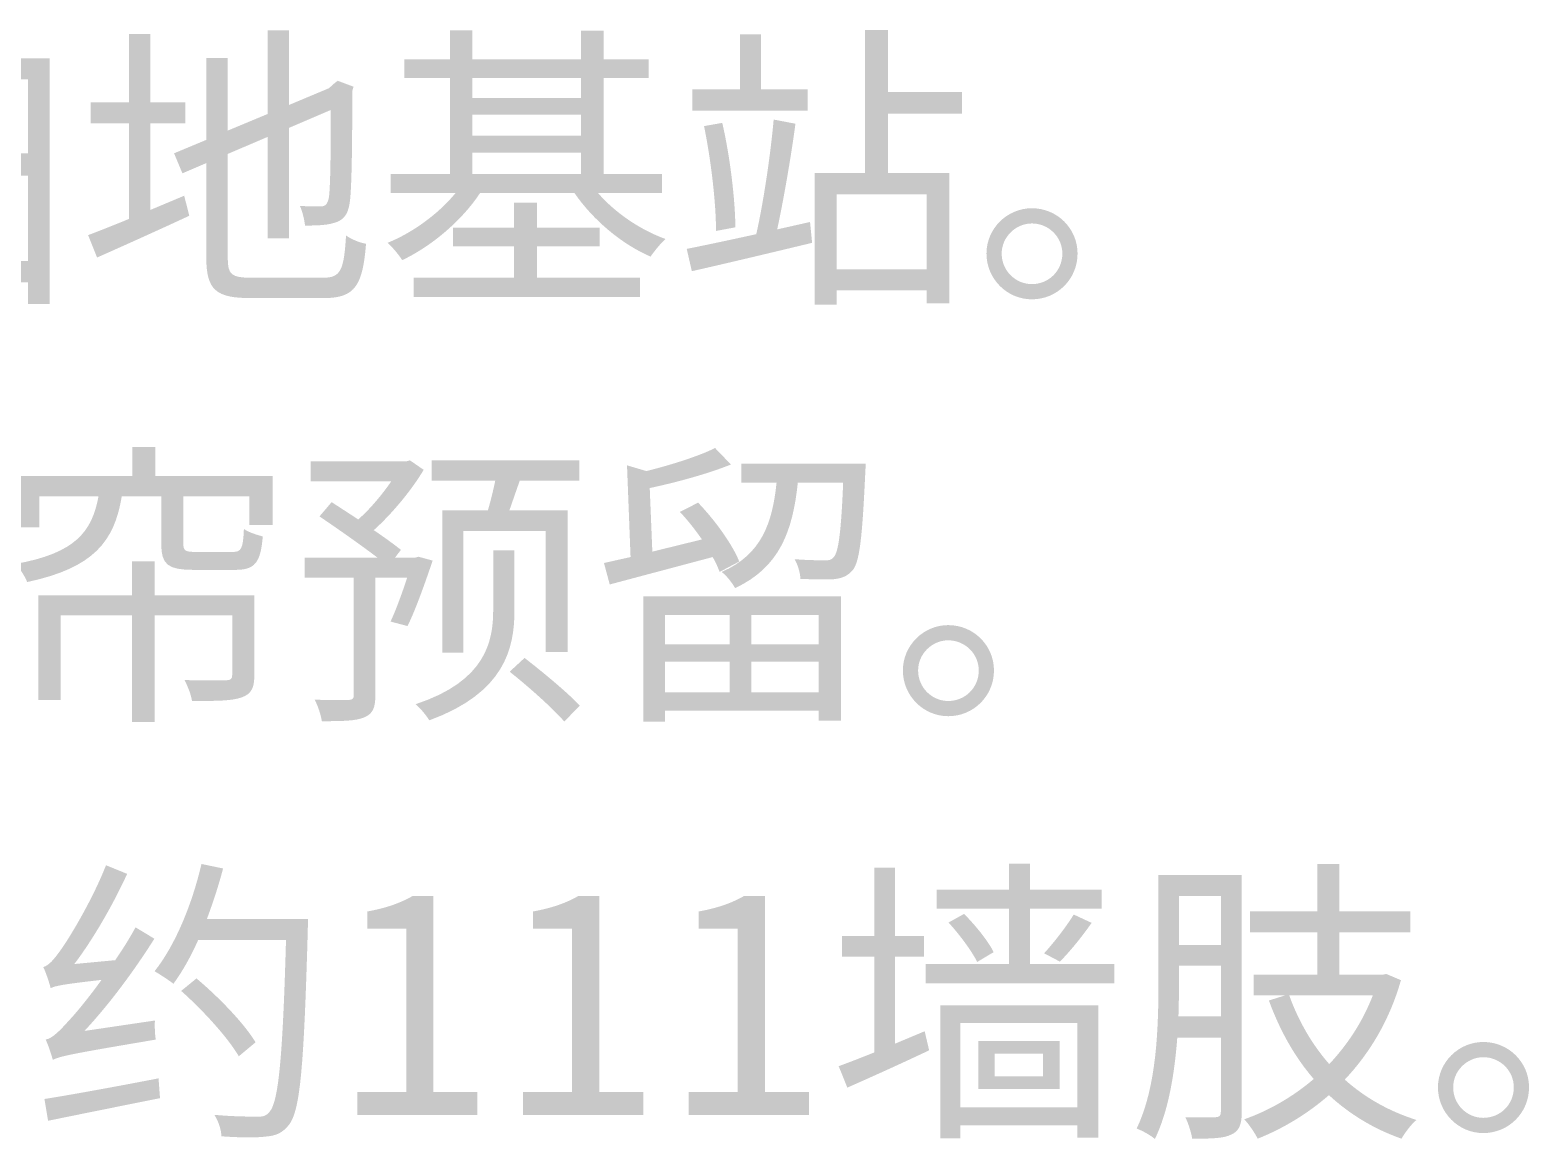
# Model space of a CAD drawing. Header units: millimetres. Extents: x -4600 to 229000, y -4300 to 19460.
# Drawn here: x 101868 to 103306, y 7772 to 8836 of the extents above; entities that cross this region are included whole.
import ezdxf

# ---------------------------------------------------------------- set-up
doc = ezdxf.new("R2010")
doc.units = ezdxf.units.MM
doc.header["$LTSCALE"] = 100
doc.layers.add('A-NOTE', color=7, linetype='Continuous', lineweight=18)

# ---------------------------------------------------------------- blocks, each defined once
blk = doc.blocks.new('A03_SHEET')
at = {"layer": 'A-NOTE'}
h = blk.add_hatch(color=256, dxfattribs=at)
edge = h.paths.add_edge_path()
edge.add_line((21923.6, 8639.1), (21932.2, 8617.6))
edge.add_spline(control_points=[(21932.2, 8617.6), (21957.4, 8628.8), (21990, 8643.4), (22020.7, 8657.7)], knot_values=[0, 0, 0, 0, 1, 1, 1, 1], degree=3, periodic=0)
edge.add_line((22020.7, 8657.7), (22015.8, 8676.9))
edge.add_line((22015.8, 8676.9), (21983.2, 8663.2))
edge.add_line((21983.2, 8663.2), (21983.2, 8746.3))
edge.add_line((21983.2, 8746.3), (22017, 8746.3))
edge.add_line((22017, 8746.3), (22017, 8766.6))
edge.add_line((22017, 8766.6), (21983.2, 8766.6))
edge.add_line((21983.2, 8766.6), (21983.2, 8832.2))
edge.add_line((21983.2, 8832.2), (21962.8, 8832.2))
edge.add_line((21962.8, 8832.2), (21962.8, 8766.6))
edge.add_line((21962.8, 8766.6), (21926.1, 8766.6))
edge.add_line((21926.1, 8766.6), (21926.1, 8746.3))
edge.add_line((21926.1, 8746.3), (21962.8, 8746.3))
edge.add_line((21962.8, 8746.3), (21962.8, 8654.6))
edge.add_spline(control_points=[(21962.8, 8654.6), (21947.9, 8648.6), (21934.4, 8643.1), (21923.6, 8639.1)], knot_values=[0, 0, 0, 0, 1, 1, 1, 1], degree=3, periodic=0)
h = blk.add_hatch(color=256, dxfattribs=at)
edge = h.paths.add_edge_path()
edge.add_line((22037, 8809), (22037, 8730.5))
edge.add_line((22037, 8730.5), (22006.1, 8717.6))
edge.add_line((22006.1, 8717.6), (22014.1, 8698.4))
edge.add_line((22014.1, 8698.4), (22037, 8708.2))
edge.add_line((22037, 8708.2), (22037, 8617.6))
edge.add_spline(control_points=[(22037, 8617.6), (22037, 8586.4), (22046.5, 8578.7), (22079.4, 8578.7), (22086.9, 8578.7), (22142.2, 8578.7), (22150.2, 8578.7), (22180, 8578.7), (22187.1, 8591.3), (22190.3, 8630.8)], knot_values=[0, 0, 0, 0, 1, 1, 1, 2, 2, 2, 3, 3, 3, 3], degree=3, periodic=0)
edge.add_spline(control_points=[(22190.3, 8630.8), (22184.6, 8631.7), (22176, 8635.1), (22171.1, 8638.8)], knot_values=[0, 0, 0, 0, 1, 1, 1, 1], degree=3, periodic=0)
edge.add_spline(control_points=[(22171.1, 8638.8), (22169.1, 8605.9), (22166.2, 8598.2), (22149.3, 8598.2), (22137.9, 8598.2), (22089.7, 8598.2), (22080.3, 8598.2), (22061.1, 8598.2), (22057.6, 8601.3), (22057.6, 8617.1)], knot_values=[0, 0, 0, 0, 1, 1, 1, 2, 2, 2, 3, 3, 3, 3], degree=3, periodic=0)
edge.add_line((22057.6, 8617.1), (22057.6, 8717))
edge.add_line((22057.6, 8717), (22096, 8733.4))
edge.add_line((22096, 8733.4), (22096, 8636))
edge.add_line((22096, 8636), (22116.4, 8636))
edge.add_line((22116.4, 8636), (22116.4, 8742))
edge.add_line((22116.4, 8742), (22156.5, 8759.2))
edge.add_spline(control_points=[(22156.5, 8759.2), (22156.5, 8713), (22155.9, 8681.2), (22154.5, 8674.4), (22153, 8667.8), (22150.5, 8666.6), (22145.9, 8666.6), (22143, 8666.6), (22133.6, 8666.6), (22126.7, 8667.2)], knot_values=[0, 0, 0, 0, 1, 1, 1, 2, 2, 2, 3, 3, 3, 3], degree=3, periodic=0)
edge.add_spline(control_points=[(22126.7, 8667.2), (22129.3, 8662.3), (22131, 8654), (22131.8, 8648.3)], knot_values=[0, 0, 0, 0, 1, 1, 1, 1], degree=3, periodic=0)
edge.add_spline(control_points=[(22131.8, 8648.3), (22139.9, 8648.3), (22151.3, 8648.3), (22158.8, 8650.6)], knot_values=[0, 0, 0, 0, 1, 1, 1, 1], degree=3, periodic=0)
edge.add_spline(control_points=[(22158.8, 8650.6), (22167.4, 8652.6), (22172.8, 8657.7), (22174.5, 8669.5)], knot_values=[0, 0, 0, 0, 1, 1, 1, 1], degree=3, periodic=0)
edge.add_spline(control_points=[(22174.5, 8669.5), (22176.5, 8680.7), (22177.1, 8723.6), (22177.1, 8777.5)], knot_values=[0, 0, 0, 0, 1, 1, 1, 1], degree=3, periodic=0)
edge.add_line((22177.1, 8777.5), (22178.3, 8781.5))
edge.add_line((22178.3, 8781.5), (22163.1, 8787.2))
edge.add_line((22163.1, 8787.2), (22159.1, 8784.1))
edge.add_line((22159.1, 8784.1), (22154.8, 8780.1))
edge.add_line((22154.8, 8780.1), (22116.4, 8764))
edge.add_line((22116.4, 8764), (22116.4, 8835.7))
edge.add_line((22116.4, 8835.7), (22096, 8835.7))
edge.add_line((22096, 8835.7), (22096, 8755.4))
edge.add_line((22096, 8755.4), (22057.6, 8739.4))
edge.add_line((22057.6, 8739.4), (22057.6, 8809))
edge.add_line((22057.6, 8809), (22037, 8809))
h = blk.add_hatch(color=256, dxfattribs=at)
edge = h.paths.add_edge_path()
edge.add_line((22396.6, 8835.4), (22396.6, 8807.9))
edge.add_line((22396.6, 8807.9), (22292.3, 8807.9))
edge.add_line((22292.3, 8807.9), (22292.3, 8835.7))
edge.add_line((22292.3, 8835.7), (22270.8, 8835.7))
edge.add_line((22270.8, 8835.7), (22270.8, 8807.9))
edge.add_line((22270.8, 8807.9), (22227, 8807.9))
edge.add_line((22227, 8807.9), (22227, 8789.8))
edge.add_line((22227, 8789.8), (22270.8, 8789.8))
edge.add_line((22270.8, 8789.8), (22270.8, 8697.9))
edge.add_line((22270.8, 8697.9), (22213.8, 8697.9))
edge.add_line((22213.8, 8697.9), (22213.8, 8679.5))
edge.add_line((22213.8, 8679.5), (22276.2, 8679.5))
edge.add_spline(control_points=[(22276.2, 8679.5), (22259.6, 8659.2), (22234.4, 8641.1), (22210.9, 8631.7)], knot_values=[0, 0, 0, 0, 1, 1, 1, 1], degree=3, periodic=0)
edge.add_spline(control_points=[(22210.9, 8631.7), (22215.5, 8627.7), (22221.8, 8620.2), (22225, 8615.1)], knot_values=[0, 0, 0, 0, 1, 1, 1, 1], degree=3, periodic=0)
edge.add_spline(control_points=[(22225, 8615.1), (22252.7, 8628.2), (22282, 8652.6), (22299.7, 8679.5)], knot_values=[0, 0, 0, 0, 1, 1, 1, 1], degree=3, periodic=0)
edge.add_line((22299.7, 8679.5), (22390.3, 8679.5))
edge.add_spline(control_points=[(22390.3, 8679.5), (22407.7, 8654), (22435.8, 8630.2), (22463.3, 8618.5)], knot_values=[0, 0, 0, 0, 1, 1, 1, 1], degree=3, periodic=0)
edge.add_spline(control_points=[(22463.3, 8618.5), (22466.8, 8623.6), (22473.1, 8631.4), (22477.6, 8635.4)], knot_values=[0, 0, 0, 0, 1, 1, 1, 1], degree=3, periodic=0)
edge.add_spline(control_points=[(22477.6, 8635.4), (22453.6, 8644), (22429.2, 8660.6), (22412.9, 8679.5)], knot_values=[0, 0, 0, 0, 1, 1, 1, 1], degree=3, periodic=0)
edge.add_line((22412.9, 8679.5), (22474.2, 8679.5))
edge.add_line((22474.2, 8679.5), (22474.2, 8697.9))
edge.add_line((22474.2, 8697.9), (22418.3, 8697.9))
edge.add_line((22418.3, 8697.9), (22418.3, 8789.8))
edge.add_line((22418.3, 8789.8), (22461.6, 8789.8))
edge.add_line((22461.6, 8789.8), (22461.6, 8807.9))
edge.add_line((22461.6, 8807.9), (22418.3, 8807.9))
edge.add_line((22418.3, 8807.9), (22418.3, 8835.4))
edge.add_line((22418.3, 8835.4), (22396.6, 8835.4))
h.paths.add_polyline_path([(22332.4, 8670.3), (22332.4, 8646.3), (22273.7, 8646.3), (22273.7, 8628.5), (22332.4, 8628.5), (22332.4, 8598.2), (22236.1, 8598.2), (22236.1, 8579.8), (22453.3, 8579.8), (22453.3, 8598.2), (22354.2, 8598.2), (22354.2, 8628.5), (22414.3, 8628.5), (22414.3, 8646.3), (22354.2, 8646.3), (22354.2, 8670.3), (22332.4, 8670.3)], flags=0)
h.paths.add_polyline_path([(22292.3, 8718.2), (22396.6, 8718.2), (22396.6, 8697.9), (22292.3, 8697.9), (22292.3, 8718.2)], flags=0)
h.paths.add_polyline_path([(22292.3, 8754.6), (22396.6, 8754.6), (22396.6, 8734.5), (22292.3, 8734.5), (22292.3, 8754.6)], flags=0)
h.paths.add_polyline_path([(22292.3, 8789.8), (22396.6, 8789.8), (22396.6, 8770.6), (22292.3, 8770.6), (22292.3, 8789.8)], flags=0)
for points in [[(22549, 8831.9), (22549, 8778.9), (22503.4, 8778.9), (22503.4, 8758.6), (22614, 8758.6), (22614, 8778.9), (22569.3, 8778.9), (22569.3, 8831.9), (22549, 8831.9)], [(21747.9, 8808.7), (21747.9, 8788.7), (21866, 8788.7), (21866, 8717.6), (21754.8, 8717.6), (21754.8, 8696.1), (21866, 8696.1), (21866, 8614.2), (21745.9, 8614.2), (21745.9, 8593.9), (21866, 8593.9), (21866, 8572.9), (21886.6, 8572.9), (21886.6, 8808.7), (21747.9, 8808.7)]]:
    blk.add_hatch(color=256, dxfattribs=at).paths.add_polyline_path(points)
h = blk.add_hatch(color=256, dxfattribs=at)
h.paths.add_polyline_path([(22620.9, 8698.7), (22620.9, 8572.4), (22641.8, 8572.4), (22641.8, 8586.1), (22728.3, 8586.1), (22728.3, 8573.5), (22750.1, 8573.5), (22750.1, 8698.7), (22691.1, 8698.7), (22691.1, 8755.7), (22762.1, 8755.7), (22762.1, 8776.4), (22691.1, 8776.4), (22691.1, 8835.9), (22669, 8835.9), (22669, 8698.7), (22620.9, 8698.7)])
h.paths.add_polyline_path([(22641.8, 8606.2), (22641.8, 8678.4), (22728.3, 8678.4), (22728.3, 8606.2), (22641.8, 8606.2)], flags=0)
h = blk.add_hatch(color=256, dxfattribs=at)
edge = h.paths.add_edge_path()
edge.add_spline(control_points=[(22581.4, 8750), (22578.5, 8716.5), (22571.3, 8668.6), (22564.7, 8640)], knot_values=[0, 0, 0, 0, 1, 1, 1, 1], degree=3, periodic=0)
edge.add_spline(control_points=[(22564.7, 8640), (22539.5, 8634.5), (22515.7, 8629.4), (22498, 8625.9)], knot_values=[0, 0, 0, 0, 1, 1, 1, 1], degree=3, periodic=0)
edge.add_line((22498, 8625.9), (22502.9, 8604.5))
edge.add_spline(control_points=[(22502.9, 8604.5), (22534.4, 8611.6), (22577.6, 8621.9), (22618.3, 8631.7)], knot_values=[0, 0, 0, 0, 1, 1, 1, 1], degree=3, periodic=0)
edge.add_line((22618.3, 8631.7), (22616.3, 8651.7))
edge.add_line((22616.3, 8651.7), (22584.8, 8644.6))
edge.add_spline(control_points=[(22584.8, 8644.6), (22590.8, 8672.6), (22598, 8713.3), (22602.3, 8746)], knot_values=[0, 0, 0, 0, 1, 1, 1, 1], degree=3, periodic=0)
edge.add_line((22602.3, 8746), (22581.4, 8750))
edge = h.paths.add_edge_path(flags=0)
edge.add_spline(control_points=[(22514.6, 8743.7), (22521.2, 8711.6), (22526.1, 8670.3), (22526.1, 8643.1)], knot_values=[0, 0, 0, 0, 1, 1, 1, 1], degree=3, periodic=0)
edge.add_line((22526.1, 8643.1), (22544.7, 8646.6))
edge.add_spline(control_points=[(22544.7, 8646.6), (22544.4, 8674.1), (22539.5, 8714.8), (22532.1, 8746.8)], knot_values=[0, 0, 0, 0, 1, 1, 1, 1], degree=3, periodic=0)
edge.add_line((22532.1, 8746.8), (22514.6, 8743.7))
h = blk.add_hatch(color=256, dxfattribs=at)
edge = h.paths.add_edge_path()
edge.add_spline(control_points=[(22829.2, 8664.9), (22805.4, 8664.9), (22785.6, 8645.4), (22785.6, 8621.4), (22785.6, 8597), (22805.4, 8577.5), (22829.2, 8577.5), (22853.5, 8577.5), (22873, 8597), (22873, 8621.4), (22873, 8645.4), (22853.5, 8664.9), (22829.2, 8664.9)], knot_values=[0, 0, 0, 0, 1, 1, 1, 2, 2, 2, 3, 3, 3, 4, 4, 4, 4], degree=3, periodic=0)
edge = h.paths.add_edge_path(flags=0)
edge.add_spline(control_points=[(22829.2, 8592.1), (22813.4, 8592.1), (22800.2, 8605), (22800.2, 8621.4), (22800.2, 8637.1), (22813.4, 8650.3), (22829.2, 8650.3), (22845.5, 8650.3), (22858.4, 8637.1), (22858.4, 8621.4), (22858.4, 8605), (22845.5, 8592.1), (22829.2, 8592.1)], knot_values=[0, 0, 0, 0, 1, 1, 1, 2, 2, 2, 3, 3, 3, 4, 4, 4, 4], degree=3, periodic=0)
h = blk.add_hatch(color=256, dxfattribs=at)
edge = h.paths.add_edge_path()
edge.add_line((21855.4, 8407.9), (21855.4, 8358.6))
edge.add_line((21855.4, 8358.6), (21876.9, 8358.6))
edge.add_line((21876.9, 8358.6), (21876.9, 8388.4))
edge.add_line((21876.9, 8388.4), (21933.6, 8388.4))
edge.add_spline(control_points=[(21933.6, 8388.4), (21927.3, 8354.6), (21911.5, 8333.9), (21853.9, 8323.6)], knot_values=[0, 0, 0, 0, 1, 1, 1, 1], degree=3, periodic=0)
edge.add_spline(control_points=[(21853.9, 8323.6), (21858, 8319.3), (21863.4, 8311.3), (21865.1, 8306.2)], knot_values=[0, 0, 0, 0, 1, 1, 1, 1], degree=3, periodic=0)
edge.add_spline(control_points=[(21865.1, 8306.2), (21929.3, 8319.9), (21948.8, 8345.4), (21955.9, 8388.4)], knot_values=[0, 0, 0, 0, 1, 1, 1, 1], degree=3, periodic=0)
edge.add_line((21955.9, 8388.4), (21993.8, 8388.4))
edge.add_line((21993.8, 8388.4), (21993.8, 8342.8))
edge.add_spline(control_points=[(21993.8, 8342.8), (21993.8, 8323.1), (22000.1, 8317.9), (22024.7, 8317.9), (22029.6, 8317.9), (22059.9, 8317.9), (22064.8, 8317.9), (22083.4, 8317.9), (22089.2, 8324.5), (22091.2, 8350)], knot_values=[0, 0, 0, 0, 1, 1, 1, 2, 2, 2, 3, 3, 3, 3], degree=3, periodic=0)
edge.add_spline(control_points=[(22091.2, 8350), (22085.7, 8351.4), (22077.4, 8354), (22073.1, 8357.2)], knot_values=[0, 0, 0, 0, 1, 1, 1, 1], degree=3, periodic=0)
edge.add_spline(control_points=[(22073.1, 8357.2), (22072.3, 8338), (22070.5, 8335.1), (22062.5, 8335.1), (22056.2, 8335.1), (22031.9, 8335.1), (22027.3, 8335.1), (22017, 8335.1), (22015, 8336.2), (22015, 8342.8)], knot_values=[0, 0, 0, 0, 1, 1, 1, 2, 2, 2, 3, 3, 3, 3], degree=3, periodic=0)
edge.add_line((22015, 8342.8), (22015, 8388.4))
edge.add_line((22015, 8388.4), (22078.3, 8388.4))
edge.add_line((22078.3, 8388.4), (22078.3, 8360.9))
edge.add_line((22078.3, 8360.9), (22100.6, 8360.9))
edge.add_line((22100.6, 8360.9), (22100.6, 8407.9))
edge.add_line((22100.6, 8407.9), (21988, 8407.9))
edge.add_line((21988, 8407.9), (21988, 8435.7))
edge.add_line((21988, 8435.7), (21966, 8435.7))
edge.add_line((21966, 8435.7), (21966, 8407.9))
edge.add_line((21966, 8407.9), (21855.4, 8407.9))
h = blk.add_hatch(color=256, dxfattribs=at)
edge = h.paths.add_edge_path()
edge.add_spline(control_points=[(22491.4, 8373.5), (22498.8, 8365.8), (22506, 8356.6), (22512.6, 8347.1)], knot_values=[0, 0, 0, 0, 1, 1, 1, 1], degree=3, periodic=0)
edge.add_line((22512.6, 8347.1), (22465, 8335.4))
edge.add_line((22465, 8335.4), (22462.5, 8396.4))
edge.add_spline(control_points=[(22462.5, 8396.4), (22489.1, 8402.1), (22518.6, 8410.2), (22540.4, 8419)], knot_values=[0, 0, 0, 0, 1, 1, 1, 1], degree=3, periodic=0)
edge.add_line((22540.4, 8419), (22525.2, 8434.8))
edge.add_spline(control_points=[(22525.2, 8434.8), (22509.7, 8427.1), (22483.7, 8418.8), (22459.3, 8412.7)], knot_values=[0, 0, 0, 0, 1, 1, 1, 1], degree=3, periodic=0)
edge.add_line((22459.3, 8412.7), (22440.7, 8418.2))
edge.add_line((22440.7, 8418.2), (22444.1, 8330.2))
edge.add_line((22444.1, 8330.2), (22418.6, 8324.5))
edge.add_line((22418.6, 8324.5), (22424.1, 8303.9))
edge.add_line((22424.1, 8303.9), (22522.9, 8330.2))
edge.add_spline(control_points=[(22522.9, 8330.2), (22525.8, 8325.1), (22528.1, 8320.2), (22529.5, 8315.9)], knot_values=[0, 0, 0, 0, 1, 1, 1, 1], degree=3, periodic=0)
edge.add_line((22529.5, 8315.9), (22548.4, 8325.9))
edge.add_spline(control_points=[(22548.4, 8325.9), (22541.8, 8342.5), (22524.9, 8365.8), (22508.9, 8382.4)], knot_values=[0, 0, 0, 0, 1, 1, 1, 1], degree=3, periodic=0)
edge.add_line((22508.9, 8382.4), (22491.4, 8373.5))
h = blk.add_hatch(color=256, dxfattribs=at)
edge = h.paths.add_edge_path()
edge.add_spline(control_points=[(22145.6, 8369.2), (22163.1, 8357.4), (22185.4, 8341.7), (22201.2, 8329.7)], knot_values=[0, 0, 0, 0, 1, 1, 1, 1], degree=3, periodic=0)
edge.add_line((22201.2, 8329.7), (22131.3, 8329.7))
edge.add_line((22131.3, 8329.7), (22131.3, 8310.5))
edge.add_line((22131.3, 8310.5), (22178.5, 8310.5))
edge.add_line((22178.5, 8310.5), (22178.5, 8197.9))
edge.add_spline(control_points=[(22178.5, 8197.9), (22178.5, 8194.1), (22177.4, 8193.3), (22173.1, 8193)], knot_values=[0, 0, 0, 0, 1, 1, 1, 1], degree=3, periodic=0)
edge.add_spline(control_points=[(22173.1, 8193), (22169.1, 8193), (22155.9, 8193), (22141, 8193.3)], knot_values=[0, 0, 0, 0, 1, 1, 1, 1], degree=3, periodic=0)
edge.add_spline(control_points=[(22141, 8193.3), (22144.2, 8187.3), (22147, 8178.7), (22147.9, 8172.7)], knot_values=[0, 0, 0, 0, 1, 1, 1, 1], degree=3, periodic=0)
edge.add_spline(control_points=[(22147.9, 8172.7), (22167.7, 8172.7), (22180.5, 8172.9), (22188.6, 8176.4), (22196.9, 8179.8), (22199.2, 8185.8), (22199.2, 8197.3)], knot_values=[0, 0, 0, 0, 1, 1, 1, 2, 2, 2, 2], degree=3, periodic=0)
edge.add_line((22199.2, 8197.3), (22199.2, 8310.5))
edge.add_line((22199.2, 8310.5), (22229.8, 8310.5))
edge.add_spline(control_points=[(22229.8, 8310.5), (22224.7, 8295), (22218.9, 8279.2), (22213.8, 8268.3)], knot_values=[0, 0, 0, 0, 1, 1, 1, 1], degree=3, periodic=0)
edge.add_line((22213.8, 8268.3), (22230.1, 8264))
edge.add_spline(control_points=[(22230.1, 8264), (22237.8, 8279.5), (22246.7, 8304.7), (22254.2, 8326.8)], knot_values=[0, 0, 0, 0, 1, 1, 1, 1], degree=3, periodic=0)
edge.add_line((22254.2, 8326.8), (22240.7, 8330.5))
edge.add_line((22240.7, 8330.5), (22237.6, 8329.7))
edge.add_line((22237.6, 8329.7), (22218.1, 8329.7))
edge.add_line((22218.1, 8329.7), (22223.8, 8337.1))
edge.add_spline(control_points=[(22223.8, 8337.1), (22217.2, 8342.3), (22208, 8349.1), (22197.7, 8356)], knot_values=[0, 0, 0, 0, 1, 1, 1, 1], degree=3, periodic=0)
edge.add_spline(control_points=[(22197.7, 8356), (22214.6, 8371.2), (22233.3, 8393.3), (22245.6, 8413.9)], knot_values=[0, 0, 0, 0, 1, 1, 1, 1], degree=3, periodic=0)
edge.add_line((22245.6, 8413.9), (22232.4, 8423))
edge.add_line((22232.4, 8423), (22228.7, 8421.9))
edge.add_line((22228.7, 8421.9), (22137.3, 8421.9))
edge.add_line((22137.3, 8421.9), (22137.3, 8402.7))
edge.add_line((22137.3, 8402.7), (22214.4, 8402.7))
edge.add_spline(control_points=[(22214.4, 8402.7), (22205.5, 8389.8), (22193.7, 8375.8), (22182.8, 8366.3)], knot_values=[0, 0, 0, 0, 1, 1, 1, 1], degree=3, periodic=0)
edge.add_line((22182.8, 8366.3), (22157.3, 8382.9))
edge.add_line((22157.3, 8382.9), (22145.6, 8369.2))
h = blk.add_hatch(color=256, dxfattribs=at)
edge = h.paths.add_edge_path()
edge.add_line((22263.6, 8374.9), (22263.6, 8238.5))
edge.add_line((22263.6, 8238.5), (22283.7, 8238.5))
edge.add_line((22283.7, 8238.5), (22283.7, 8355.2))
edge.add_line((22283.7, 8355.2), (22362.8, 8355.2))
edge.add_line((22362.8, 8355.2), (22362.8, 8239.1))
edge.add_line((22362.8, 8239.1), (22383.7, 8239.1))
edge.add_line((22383.7, 8239.1), (22383.7, 8374.9))
edge.add_line((22383.7, 8374.9), (22327.8, 8374.9))
edge.add_line((22327.8, 8374.9), (22337.8, 8403.6))
edge.add_line((22337.8, 8403.6), (22395.1, 8403.6))
edge.add_line((22395.1, 8403.6), (22395.1, 8423))
edge.add_line((22395.1, 8423), (22253.3, 8423))
edge.add_line((22253.3, 8423), (22253.3, 8403.6))
edge.add_line((22253.3, 8403.6), (22314.3, 8403.6))
edge.add_spline(control_points=[(22314.3, 8403.6), (22312.3, 8394.1), (22309.8, 8383.8), (22307.2, 8374.9)], knot_values=[0, 0, 0, 0, 1, 1, 1, 1], degree=3, periodic=0)
edge.add_line((22307.2, 8374.9), (22263.6, 8374.9))
edge = h.paths.add_edge_path(flags=0)
edge.add_line((22312.3, 8336.8), (22312.3, 8279.5))
edge.add_spline(control_points=[(22312.3, 8279.5), (22312.3, 8250), (22305.7, 8211.3), (22237.8, 8189)], knot_values=[0, 0, 0, 0, 1, 1, 1, 1], degree=3, periodic=0)
edge.add_spline(control_points=[(22237.8, 8189), (22242.7, 8185), (22248.4, 8177.8), (22251, 8173.5)], knot_values=[0, 0, 0, 0, 1, 1, 1, 1], degree=3, periodic=0)
edge.add_spline(control_points=[(22251, 8173.5), (22323.8, 8200.2), (22332.7, 8243.1), (22332.7, 8279.2)], knot_values=[0, 0, 0, 0, 1, 1, 1, 1], degree=3, periodic=0)
edge.add_line((22332.7, 8279.2), (22332.7, 8336.8))
edge.add_line((22332.7, 8336.8), (22312.3, 8336.8))
h = blk.add_hatch(color=256, dxfattribs=at)
edge = h.paths.add_edge_path()
edge.add_line((22550.4, 8419.9), (22550.4, 8401.6))
edge.add_line((22550.4, 8401.6), (22584.2, 8401.6))
edge.add_spline(control_points=[(22584.2, 8401.6), (22580.2, 8362.6), (22569.6, 8332.5), (22531.5, 8315.9)], knot_values=[0, 0, 0, 0, 1, 1, 1, 1], degree=3, periodic=0)
edge.add_spline(control_points=[(22531.5, 8315.9), (22536.1, 8312.5), (22541.8, 8305.3), (22544.4, 8300.4)], knot_values=[0, 0, 0, 0, 1, 1, 1, 1], degree=3, periodic=0)
edge.add_spline(control_points=[(22544.4, 8300.4), (22587.4, 8320.5), (22599.7, 8355.4), (22604.6, 8401.6)], knot_values=[0, 0, 0, 0, 1, 1, 1, 1], degree=3, periodic=0)
edge.add_line((22604.6, 8401.6), (22648.1, 8401.6))
edge.add_spline(control_points=[(22648.1, 8401.6), (22646.1, 8353.1), (22643.5, 8334.8), (22638.9, 8329.9)], knot_values=[0, 0, 0, 0, 1, 1, 1, 1], degree=3, periodic=0)
edge.add_spline(control_points=[(22638.9, 8329.9), (22636.9, 8327.4), (22634.4, 8326.8), (22630.1, 8327.1)], knot_values=[0, 0, 0, 0, 1, 1, 1, 1], degree=3, periodic=0)
edge.add_spline(control_points=[(22630.1, 8327.1), (22625.5, 8327.1), (22614, 8327.1), (22601.4, 8328.2)], knot_values=[0, 0, 0, 0, 1, 1, 1, 1], degree=3, periodic=0)
edge.add_spline(control_points=[(22601.4, 8328.2), (22604.6, 8323.1), (22606.8, 8315.3), (22607.1, 8309.3)], knot_values=[0, 0, 0, 0, 1, 1, 1, 1], degree=3, periodic=0)
edge.add_spline(control_points=[(22607.1, 8309.3), (22620, 8308.7), (22632.6, 8308.5), (22639.5, 8309)], knot_values=[0, 0, 0, 0, 1, 1, 1, 1], degree=3, periodic=0)
edge.add_spline(control_points=[(22639.5, 8309), (22647.2, 8309.9), (22652.1, 8311.9), (22657, 8317.3)], knot_values=[0, 0, 0, 0, 1, 1, 1, 1], degree=3, periodic=0)
edge.add_spline(control_points=[(22657, 8317.3), (22663.9, 8325.4), (22666.4, 8348.3), (22669.3, 8410.7)], knot_values=[0, 0, 0, 0, 1, 1, 1, 1], degree=3, periodic=0)
edge.add_spline(control_points=[(22669.3, 8410.7), (22669.6, 8413.6), (22669.6, 8419.9), (22669.6, 8419.9)], knot_values=[0, 0, 0, 0, 1, 1, 1, 1], degree=3, periodic=0)
edge.add_line((22669.6, 8419.9), (22550.4, 8419.9))
h = blk.add_hatch(color=256, dxfattribs=at)
edge = h.paths.add_edge_path()
edge.add_line((21876, 8293.6), (21876, 8193))
edge.add_line((21876, 8193), (21897.2, 8193))
edge.add_line((21897.2, 8193), (21897.2, 8274.4))
edge.add_line((21897.2, 8274.4), (21965.7, 8274.4))
edge.add_line((21965.7, 8274.4), (21965.7, 8171.8))
edge.add_line((21965.7, 8171.8), (21987.4, 8171.8))
edge.add_line((21987.4, 8171.8), (21987.4, 8274.4))
edge.add_line((21987.4, 8274.4), (22061.9, 8274.4))
edge.add_line((22061.9, 8274.4), (22061.9, 8217.1))
edge.add_spline(control_points=[(22061.9, 8217.1), (22061.9, 8213.3), (22060.5, 8212.2), (22055.9, 8211.9)], knot_values=[0, 0, 0, 0, 1, 1, 1, 1], degree=3, periodic=0)
edge.add_spline(control_points=[(22055.9, 8211.9), (22050.8, 8211.9), (22034.7, 8211.6), (22016.1, 8212.2)], knot_values=[0, 0, 0, 0, 1, 1, 1, 1], degree=3, periodic=0)
edge.add_spline(control_points=[(22016.1, 8212.2), (22019.2, 8206.2), (22022.4, 8198.4), (22023.3, 8192.1)], knot_values=[0, 0, 0, 0, 1, 1, 1, 1], degree=3, periodic=0)
edge.add_spline(control_points=[(22023.3, 8192.1), (22046.5, 8192.1), (22061.7, 8192.1), (22071.1, 8195.6), (22080.6, 8199), (22083.1, 8205), (22083.1, 8216.8)], knot_values=[0, 0, 0, 0, 1, 1, 1, 2, 2, 2, 2], degree=3, periodic=0)
edge.add_line((22083.1, 8216.8), (22083.1, 8293.6))
edge.add_line((22083.1, 8293.6), (21987.4, 8293.6))
edge.add_line((21987.4, 8293.6), (21987.4, 8326.2))
edge.add_line((21987.4, 8326.2), (21965.7, 8326.2))
edge.add_line((21965.7, 8326.2), (21965.7, 8293.6))
edge.add_line((21965.7, 8293.6), (21876, 8293.6))
h = blk.add_hatch(color=256, dxfattribs=at)
h.paths.add_polyline_path([(22456.4, 8292.4), (22456.4, 8172.1), (22477.1, 8172.1), (22477.1, 8182.7), (22624.6, 8182.7), (22624.6, 8173.2), (22646.1, 8173.2), (22646.1, 8292.4), (22456.4, 8292.4)])
h.paths.add_polyline_path([(22624.6, 8229.7), (22624.6, 8200.4), (22559.9, 8200.4), (22559.9, 8229.7), (22624.6, 8229.7)], flags=0)
h.paths.add_polyline_path([(22624.6, 8246.6), (22559.9, 8246.6), (22559.9, 8274.6), (22624.6, 8274.6), (22624.6, 8246.6)], flags=0)
h.paths.add_polyline_path([(22477.1, 8229.7), (22539.2, 8229.7), (22539.2, 8200.4), (22477.1, 8200.4), (22477.1, 8229.7)], flags=0)
h.paths.add_polyline_path([(22477.1, 8246.6), (22477.1, 8274.6), (22539.2, 8274.6), (22539.2, 8246.6), (22477.1, 8246.6)], flags=0)
h = blk.add_hatch(color=256, dxfattribs=at)
edge = h.paths.add_edge_path()
edge.add_spline(control_points=[(22748.9, 8264.9), (22725.2, 8264.9), (22705.4, 8245.4), (22705.4, 8221.4), (22705.4, 8197), (22725.2, 8177.5), (22748.9, 8177.5), (22773.3, 8177.5), (22792.8, 8197), (22792.8, 8221.4), (22792.8, 8245.4), (22773.3, 8264.9), (22748.9, 8264.9)], knot_values=[0, 0, 0, 0, 1, 1, 1, 2, 2, 2, 3, 3, 3, 4, 4, 4, 4], degree=3, periodic=0)
edge = h.paths.add_edge_path(flags=0)
edge.add_spline(control_points=[(22748.9, 8192.1), (22733.2, 8192.1), (22720, 8205), (22720, 8221.4), (22720, 8237.1), (22733.2, 8250.3), (22748.9, 8250.3), (22765.3, 8250.3), (22778.2, 8237.1), (22778.2, 8221.4), (22778.2, 8205), (22765.3, 8192.1), (22748.9, 8192.1)], knot_values=[0, 0, 0, 0, 1, 1, 1, 2, 2, 2, 3, 3, 3, 4, 4, 4, 4], degree=3, periodic=0)
h = blk.add_hatch(color=256, dxfattribs=at)
edge = h.paths.add_edge_path()
edge.add_spline(control_points=[(22328.1, 8220.2), (22346.1, 8205.9), (22369.3, 8185.3), (22380.5, 8172.4)], knot_values=[0, 0, 0, 0, 1, 1, 1, 1], degree=3, periodic=0)
edge.add_line((22380.5, 8172.4), (22395.4, 8187.6))
edge.add_spline(control_points=[(22395.4, 8187.6), (22384, 8199.9), (22360.2, 8219.6), (22342.4, 8233.4)], knot_values=[0, 0, 0, 0, 1, 1, 1, 1], degree=3, periodic=0)
edge.add_line((22342.4, 8233.4), (22328.1, 8220.2))
h = blk.add_hatch(color=256, dxfattribs=at)
edge = h.paths.add_edge_path()
edge.add_spline(control_points=[(21887.7, 7916.5), (21892, 7918.8), (21899.2, 7920.2), (21936.5, 7924.5)], knot_values=[0, 0, 0, 0, 1, 1, 1, 1], degree=3, periodic=0)
edge.add_spline(control_points=[(21936.5, 7924.5), (21923.3, 7906.2), (21911, 7891.5), (21905.5, 7885.8)], knot_values=[0, 0, 0, 0, 1, 1, 1, 1], degree=3, periodic=0)
edge.add_spline(control_points=[(21905.5, 7885.8), (21896.3, 7875.5), (21889.2, 7868.3), (21882.9, 7867.2)], knot_values=[0, 0, 0, 0, 1, 1, 1, 1], degree=3, periodic=0)
edge.add_spline(control_points=[(21882.9, 7867.2), (21885.5, 7861.8), (21888.6, 7852), (21889.8, 7847.7)], knot_values=[0, 0, 0, 0, 1, 1, 1, 1], degree=3, periodic=0)
edge.add_spline(control_points=[(21889.8, 7847.7), (21896.3, 7851.2), (21906.7, 7853.4), (21988.6, 7867.2)], knot_values=[0, 0, 0, 0, 1, 1, 1, 1], degree=3, periodic=0)
edge.add_spline(control_points=[(21988.6, 7867.2), (21987.7, 7871.5), (21987.4, 7879.5), (21987.7, 7885.5)], knot_values=[0, 0, 0, 0, 1, 1, 1, 1], degree=3, periodic=0)
edge.add_line((21987.7, 7885.5), (21920.1, 7875.5))
edge.add_spline(control_points=[(21920.1, 7875.5), (21943.6, 7900.7), (21967.1, 7932.2), (21987.2, 7964)], knot_values=[0, 0, 0, 0, 1, 1, 1, 1], degree=3, periodic=0)
edge.add_line((21987.2, 7964), (21969.1, 7974.9))
edge.add_spline(control_points=[(21969.1, 7974.9), (21963.4, 7964.3), (21956.5, 7953.4), (21949.6, 7943.4)], knot_values=[0, 0, 0, 0, 1, 1, 1, 1], degree=3, periodic=0)
edge.add_line((21949.6, 7943.4), (21910.4, 7939.7))
edge.add_spline(control_points=[(21910.4, 7939.7), (21928.7, 7964), (21946.8, 7995.3), (21961.1, 8026.2)], knot_values=[0, 0, 0, 0, 1, 1, 1, 1], degree=3, periodic=0)
edge.add_line((21961.1, 8026.2), (21940.8, 8034.5))
edge.add_spline(control_points=[(21940.8, 8034.5), (21927.3, 8000.1), (21904.9, 7963.7), (21898.1, 7954.3), (21891.2, 7944.5), (21886, 7938.2), (21880.6, 7936.8)], knot_values=[0, 0, 0, 0, 1, 1, 1, 2, 2, 2, 2], degree=3, periodic=0)
edge.add_spline(control_points=[(21880.6, 7936.8), (21883.2, 7931.4), (21886.6, 7921.1), (21887.7, 7916.5)], knot_values=[0, 0, 0, 0, 1, 1, 1, 1], degree=3, periodic=0)
h = blk.add_hatch(color=256, dxfattribs=at)
edge = h.paths.add_edge_path()
edge.add_spline(control_points=[(22032.4, 8035.7), (22023.3, 7996.7), (22007.2, 7957.7), (21987.4, 7932.8)], knot_values=[0, 0, 0, 0, 1, 1, 1, 1], degree=3, periodic=0)
edge.add_spline(control_points=[(21987.4, 7932.8), (21992.3, 7929.9), (22001.5, 7923.9), (22005.5, 7920.8)], knot_values=[0, 0, 0, 0, 1, 1, 1, 1], degree=3, periodic=0)
edge.add_spline(control_points=[(22005.5, 7920.8), (22014.1, 7932.5), (22022.1, 7946.8), (22029.3, 7962.9)], knot_values=[0, 0, 0, 0, 1, 1, 1, 1], degree=3, periodic=0)
edge.add_line((22029.3, 7962.9), (22113.5, 7962.9))
edge.add_spline(control_points=[(22113.5, 7962.9), (22110.4, 7850.3), (22106.3, 7807.3), (22097.7, 7797.9)], knot_values=[0, 0, 0, 0, 1, 1, 1, 1], degree=3, periodic=0)
edge.add_spline(control_points=[(22097.7, 7797.9), (22094.6, 7794.1), (22091.4, 7793), (22086, 7793.3)], knot_values=[0, 0, 0, 0, 1, 1, 1, 1], degree=3, periodic=0)
edge.add_spline(control_points=[(22086, 7793.3), (22079.1, 7793.3), (22062.8, 7793.3), (22044.7, 7795)], knot_values=[0, 0, 0, 0, 1, 1, 1, 1], degree=3, periodic=0)
edge.add_spline(control_points=[(22044.7, 7795), (22048.8, 7789), (22051.3, 7780.4), (22051.6, 7774.4)], knot_values=[0, 0, 0, 0, 1, 1, 1, 1], degree=3, periodic=0)
edge.add_spline(control_points=[(22051.6, 7774.4), (22067.7, 7773.2), (22084.3, 7772.9), (22093.7, 7774.1)], knot_values=[0, 0, 0, 0, 1, 1, 1, 1], degree=3, periodic=0)
edge.add_spline(control_points=[(22093.7, 7774.1), (22103.8, 7774.9), (22110.1, 7777.5), (22116.4, 7785.5), (22127.3, 7799.3), (22130.7, 7842.6), (22134.4, 7972.1)], knot_values=[0, 0, 0, 0, 1, 1, 1, 2, 2, 2, 2], degree=3, periodic=0)
edge.add_spline(control_points=[(22134.4, 7972.1), (22134.4, 7974.9), (22134.7, 7982.9), (22134.7, 7982.9)], knot_values=[0, 0, 0, 0, 1, 1, 1, 1], degree=3, periodic=0)
edge.add_line((22134.7, 7982.9), (22037.6, 7982.9))
edge.add_spline(control_points=[(22037.6, 7982.9), (22043.3, 7998.4), (22048.8, 8014.7), (22053.1, 8031.4)], knot_values=[0, 0, 0, 0, 1, 1, 1, 1], degree=3, periodic=0)
edge.add_line((22053.1, 8031.4), (22032.4, 8035.7))
edge = h.paths.add_edge_path(flags=0)
edge.add_spline(control_points=[(22012.9, 7913.9), (22033.9, 7895.3), (22057.9, 7868.9), (22068.2, 7851.2)], knot_values=[0, 0, 0, 0, 1, 1, 1, 1], degree=3, periodic=0)
edge.add_line((22068.2, 7851.2), (22084.3, 7864.6))
edge.add_spline(control_points=[(22084.3, 7864.6), (22073.4, 7882.7), (22049, 7907.9), (22027.6, 7925.9)], knot_values=[0, 0, 0, 0, 1, 1, 1, 1], degree=3, periodic=0)
edge.add_line((22027.6, 7925.9), (22012.9, 7913.9))
h = blk.add_hatch(color=256, dxfattribs=at)
edge = h.paths.add_edge_path()
edge.add_line((22643.8, 7841.7), (22652.1, 7821.1))
edge.add_spline(control_points=[(22652.1, 7821.1), (22674.7, 7831.1), (22703.4, 7844), (22730.6, 7856.9)], knot_values=[0, 0, 0, 0, 1, 1, 1, 1], degree=3, periodic=0)
edge.add_line((22730.6, 7856.9), (22726.3, 7875.2))
edge.add_line((22726.3, 7875.2), (22697.7, 7863.2))
edge.add_line((22697.7, 7863.2), (22697.7, 7946.8))
edge.add_line((22697.7, 7946.8), (22725.7, 7946.8))
edge.add_line((22725.7, 7946.8), (22725.7, 7966.6))
edge.add_line((22725.7, 7966.6), (22697.7, 7966.6))
edge.add_line((22697.7, 7966.6), (22697.7, 8032.2))
edge.add_line((22697.7, 8032.2), (22677.9, 8032.2))
edge.add_line((22677.9, 8032.2), (22677.9, 7966.6))
edge.add_line((22677.9, 7966.6), (22647, 7966.6))
edge.add_line((22647, 7966.6), (22647, 7946.8))
edge.add_line((22647, 7946.8), (22677.9, 7946.8))
edge.add_line((22677.9, 7946.8), (22677.9, 7854.9))
edge.add_spline(control_points=[(22677.9, 7854.9), (22665, 7849.7), (22653.3, 7845.1), (22643.8, 7841.7)], knot_values=[0, 0, 0, 0, 1, 1, 1, 1], degree=3, periodic=0)
h = blk.add_hatch(color=256, dxfattribs=at)
h.paths.add_polyline_path([(22807.1, 8035.9), (22807.1, 8011), (22737.8, 8011), (22737.8, 7992.7), (22807.1, 7992.7), (22807.1, 7939.7), (22727.2, 7939.7), (22727.2, 7921.1), (22908.2, 7921.1), (22908.2, 7939.7), (22827.4, 7939.7), (22827.4, 7992.7), (22896.2, 7992.7), (22896.2, 8011), (22827.4, 8011), (22827.4, 8035.9), (22807.1, 8035.9)])
edge = h.paths.add_edge_path(flags=0)
edge.add_spline(control_points=[(22869.3, 7987.2), (22862.4, 7975.8), (22850.1, 7960), (22840.9, 7950)], knot_values=[0, 0, 0, 0, 1, 1, 1, 1], degree=3, periodic=0)
edge.add_line((22840.9, 7950), (22856.1, 7942))
edge.add_spline(control_points=[(22856.1, 7942), (22865.6, 7951.7), (22877, 7965.5), (22886.5, 7979.2)], knot_values=[0, 0, 0, 0, 1, 1, 1, 1], degree=3, periodic=0)
edge.add_line((22886.5, 7979.2), (22869.3, 7987.2))
edge = h.paths.add_edge_path(flags=0)
edge.add_spline(control_points=[(22749.2, 7979.5), (22759.8, 7968), (22771.6, 7952), (22776.7, 7941.7)], knot_values=[0, 0, 0, 0, 1, 1, 1, 1], degree=3, periodic=0)
edge.add_line((22776.7, 7941.7), (22792.5, 7951.1))
edge.add_spline(control_points=[(22792.5, 7951.1), (22787.3, 7961.7), (22775, 7976.9), (22764.1, 7987.8)], knot_values=[0, 0, 0, 0, 1, 1, 1, 1], degree=3, periodic=0)
edge.add_line((22764.1, 7987.8), (22749.2, 7979.5))
h = blk.add_hatch(color=256, dxfattribs=at)
edge = h.paths.add_edge_path()
edge.add_line((23103.1, 8035.7), (23103.1, 7990.4))
edge.add_line((23103.1, 7990.4), (23038.3, 7990.4))
edge.add_line((23038.3, 7990.4), (23038.3, 7970))
edge.add_line((23038.3, 7970), (23103.1, 7970))
edge.add_line((23103.1, 7970), (23103.1, 7929.4))
edge.add_line((23103.1, 7929.4), (23042, 7929.4))
edge.add_line((23042, 7929.4), (23042, 7909.6))
edge.add_line((23042, 7909.6), (23072.1, 7909.6))
edge.add_line((23072.1, 7909.6), (23056.6, 7904.7))
edge.add_spline(control_points=[(23056.6, 7904.7), (23067, 7876.1), (23081.3, 7850.6), (23099.6, 7829.4)], knot_values=[0, 0, 0, 0, 1, 1, 1, 1], degree=3, periodic=0)
edge.add_spline(control_points=[(23099.6, 7829.4), (23079.6, 7812.2), (23056.4, 7799), (23032.9, 7790.7)], knot_values=[0, 0, 0, 0, 1, 1, 1, 1], degree=3, periodic=0)
edge.add_spline(control_points=[(23032.9, 7790.7), (23037.4, 7786.1), (23043.2, 7777.5), (23045.8, 7772.1)], knot_values=[0, 0, 0, 0, 1, 1, 1, 1], degree=3, periodic=0)
edge.add_spline(control_points=[(23045.8, 7772.1), (23070.1, 7781.8), (23093.6, 7795.9), (23114.2, 7813.9)], knot_values=[0, 0, 0, 0, 1, 1, 1, 1], degree=3, periodic=0)
edge.add_spline(control_points=[(23114.2, 7813.9), (23134, 7795.6), (23157.2, 7781.5), (23183.8, 7772.1)], knot_values=[0, 0, 0, 0, 1, 1, 1, 1], degree=3, periodic=0)
edge.add_spline(control_points=[(23183.8, 7772.1), (23187, 7777.8), (23193.3, 7786.1), (23198.2, 7790.1)], knot_values=[0, 0, 0, 0, 1, 1, 1, 1], degree=3, periodic=0)
edge.add_spline(control_points=[(23198.2, 7790.1), (23171.8, 7798.4), (23148.6, 7811.6), (23129.4, 7828.8)], knot_values=[0, 0, 0, 0, 1, 1, 1, 1], degree=3, periodic=0)
edge.add_spline(control_points=[(23129.4, 7828.8), (23153.2, 7854), (23172.4, 7885.8), (23183.3, 7924.2)], knot_values=[0, 0, 0, 0, 1, 1, 1, 1], degree=3, periodic=0)
edge.add_line((23183.3, 7924.2), (23169.2, 7930.2))
edge.add_line((23169.2, 7930.2), (23165.5, 7929.4))
edge.add_line((23165.5, 7929.4), (23124.3, 7929.4))
edge.add_line((23124.3, 7929.4), (23124.3, 7970))
edge.add_line((23124.3, 7970), (23192.4, 7970))
edge.add_line((23192.4, 7970), (23192.4, 7990.4))
edge.add_line((23192.4, 7990.4), (23124.3, 7990.4))
edge.add_line((23124.3, 7990.4), (23124.3, 8035.7))
edge.add_line((23124.3, 8035.7), (23103.1, 8035.7))
edge = h.paths.add_edge_path(flags=0)
edge.add_line((23076.1, 7909.6), (23156.3, 7909.6))
edge.add_spline(control_points=[(23156.3, 7909.6), (23146.6, 7884.4), (23132, 7862.3), (23114.5, 7843.7)], knot_values=[0, 0, 0, 0, 1, 1, 1, 1], degree=3, periodic=0)
edge.add_spline(control_points=[(23114.5, 7843.7), (23097.9, 7862.6), (23085, 7885), (23076.1, 7909.6)], knot_values=[0, 0, 0, 0, 1, 1, 1, 1], degree=3, periodic=0)
h = blk.add_hatch(color=256, dxfattribs=at)
edge = h.paths.add_edge_path()
edge.add_line((22950.6, 8025.1), (22950.6, 7922.2))
edge.add_spline(control_points=[(22950.6, 7922.2), (22950.6, 7879.8), (22949.2, 7822.2), (22929.7, 7781.8)], knot_values=[0, 0, 0, 0, 1, 1, 1, 1], degree=3, periodic=0)
edge.add_spline(control_points=[(22929.7, 7781.8), (22934.6, 7780.1), (22943.5, 7775.2), (22947.2, 7771.8)], knot_values=[0, 0, 0, 0, 1, 1, 1, 1], degree=3, periodic=0)
edge.add_spline(control_points=[(22947.2, 7771.8), (22960.4, 7799), (22966.1, 7835.1), (22968.7, 7869.2)], knot_values=[0, 0, 0, 0, 1, 1, 1, 1], degree=3, periodic=0)
edge.add_line((22968.7, 7869.2), (23010.5, 7869.2))
edge.add_line((23010.5, 7869.2), (23010.5, 7797.9))
edge.add_spline(control_points=[(23010.5, 7797.9), (23010.5, 7793.9), (23008.8, 7792.7), (23005.4, 7792.7)], knot_values=[0, 0, 0, 0, 1, 1, 1, 1], degree=3, periodic=0)
edge.add_spline(control_points=[(23005.4, 7792.7), (23001.6, 7792.4), (22989.6, 7792.4), (22976.4, 7792.7)], knot_values=[0, 0, 0, 0, 1, 1, 1, 1], degree=3, periodic=0)
edge.add_spline(control_points=[(22976.4, 7792.7), (22979.3, 7787), (22982.2, 7777.5), (22983, 7772.1)], knot_values=[0, 0, 0, 0, 1, 1, 1, 1], degree=3, periodic=0)
edge.add_spline(control_points=[(22983, 7772.1), (23001.9, 7772.1), (23013.4, 7772.4), (23020.5, 7776.1)], knot_values=[0, 0, 0, 0, 1, 1, 1, 1], degree=3, periodic=0)
edge.add_spline(control_points=[(23020.5, 7776.1), (23028.3, 7779.5), (23030.6, 7786.1), (23030.6, 7797.9)], knot_values=[0, 0, 0, 0, 1, 1, 1, 1], degree=3, periodic=0)
edge.add_line((23030.6, 7797.9), (23030.6, 8025.1))
edge.add_line((23030.6, 8025.1), (22950.6, 8025.1))
edge = h.paths.add_edge_path(flags=0)
edge.add_line((22970.4, 7938), (23010.5, 7938))
edge.add_line((23010.5, 7938), (23010.5, 7889.5))
edge.add_line((23010.5, 7889.5), (22969.8, 7889.5))
edge.add_spline(control_points=[(22969.8, 7889.5), (22970.1, 7901), (22970.4, 7912.2), (22970.4, 7922.2)], knot_values=[0, 0, 0, 0, 1, 1, 1, 1], degree=3, periodic=0)
edge.add_line((22970.4, 7922.2), (22970.4, 7938))
h.paths.add_polyline_path([(22970.4, 8005), (23010.5, 8005), (23010.5, 7958), (22970.4, 7958), (22970.4, 8005)], flags=0)
h = blk.add_hatch(color=256, dxfattribs=at)
edge = h.paths.add_edge_path()
edge.add_line((22182, 7795), (22297.1, 7795))
edge.add_line((22297.1, 7795), (22297.1, 7816.8))
edge.add_line((22297.1, 7816.8), (22255, 7816.8))
edge.add_line((22255, 7816.8), (22255, 8005))
edge.add_line((22255, 8005), (22235, 8005))
edge.add_spline(control_points=[(22235, 8005), (22223.5, 7998.4), (22210.1, 7993.5), (22191.4, 7990.1)], knot_values=[0, 0, 0, 0, 1, 1, 1, 1], degree=3, periodic=0)
edge.add_line((22191.4, 7990.1), (22191.4, 7973.5))
edge.add_line((22191.4, 7973.5), (22229, 7973.5))
edge.add_line((22229, 7973.5), (22229, 7816.8))
edge.add_line((22229, 7816.8), (22182, 7816.8))
edge.add_line((22182, 7816.8), (22182, 7795))
h = blk.add_hatch(color=256, dxfattribs=at)
edge = h.paths.add_edge_path()
edge.add_line((22341, 7795), (22456.2, 7795))
edge.add_line((22456.2, 7795), (22456.2, 7816.8))
edge.add_line((22456.2, 7816.8), (22414, 7816.8))
edge.add_line((22414, 7816.8), (22414, 8005))
edge.add_line((22414, 8005), (22394, 8005))
edge.add_spline(control_points=[(22394, 8005), (22382.5, 7998.4), (22369.1, 7993.5), (22350.4, 7990.1)], knot_values=[0, 0, 0, 0, 1, 1, 1, 1], degree=3, periodic=0)
edge.add_line((22350.4, 7990.1), (22350.4, 7973.5))
edge.add_line((22350.4, 7973.5), (22388, 7973.5))
edge.add_line((22388, 7973.5), (22388, 7816.8))
edge.add_line((22388, 7816.8), (22341, 7816.8))
edge.add_line((22341, 7816.8), (22341, 7795))
h = blk.add_hatch(color=256, dxfattribs=at)
edge = h.paths.add_edge_path()
edge.add_line((22500, 7795), (22615.2, 7795))
edge.add_line((22615.2, 7795), (22615.2, 7816.8))
edge.add_line((22615.2, 7816.8), (22573, 7816.8))
edge.add_line((22573, 7816.8), (22573, 8005))
edge.add_line((22573, 8005), (22553, 8005))
edge.add_spline(control_points=[(22553, 8005), (22541.5, 7998.4), (22528.1, 7993.5), (22509.4, 7990.1)], knot_values=[0, 0, 0, 0, 1, 1, 1, 1], degree=3, periodic=0)
edge.add_line((22509.4, 7990.1), (22509.4, 7973.5))
edge.add_line((22509.4, 7973.5), (22547, 7973.5))
edge.add_line((22547, 7973.5), (22547, 7816.8))
edge.add_line((22547, 7816.8), (22500, 7816.8))
edge.add_line((22500, 7816.8), (22500, 7795))
h = blk.add_hatch(color=256, dxfattribs=at)
h.paths.add_polyline_path([(22741.2, 7900.1), (22741.2, 7772.4), (22760.4, 7772.4), (22760.4, 7785), (22872.7, 7785), (22872.7, 7773.2), (22892.8, 7773.2), (22892.8, 7900.1), (22741.2, 7900.1)])
h.paths.add_polyline_path([(22760.4, 7802.2), (22760.4, 7883), (22872.7, 7883), (22872.7, 7802.2), (22760.4, 7802.2)], flags=0)
h.paths.add_polyline_path([(22777.9, 7865.8), (22777.9, 7819.9), (22855.8, 7819.9), (22855.8, 7865.8), (22777.9, 7865.8)], flags=0)
h.paths.add_polyline_path([(22793.6, 7853.7), (22839.8, 7853.7), (22839.8, 7832), (22793.6, 7832), (22793.6, 7853.7)], flags=0)
h = blk.add_hatch(color=256, dxfattribs=at)
edge = h.paths.add_edge_path()
edge.add_spline(control_points=[(23262.3, 7864.9), (23238.6, 7864.9), (23218.8, 7845.4), (23218.8, 7821.4), (23218.8, 7797), (23238.6, 7777.5), (23262.3, 7777.5), (23286.7, 7777.5), (23306.2, 7797), (23306.2, 7821.4), (23306.2, 7845.4), (23286.7, 7864.9), (23262.3, 7864.9)], knot_values=[0, 0, 0, 0, 1, 1, 1, 2, 2, 2, 3, 3, 3, 4, 4, 4, 4], degree=3, periodic=0)
edge = h.paths.add_edge_path(flags=0)
edge.add_spline(control_points=[(23262.3, 7792.1), (23246.6, 7792.1), (23233.4, 7805), (23233.4, 7821.4), (23233.4, 7837.1), (23246.6, 7850.3), (23262.3, 7850.3), (23278.7, 7850.3), (23291.6, 7837.1), (23291.6, 7821.4), (23291.6, 7805), (23278.7, 7792.1), (23262.3, 7792.1)], knot_values=[0, 0, 0, 0, 1, 1, 1, 2, 2, 2, 3, 3, 3, 4, 4, 4, 4], degree=3, periodic=0)
h = blk.add_hatch(color=256, dxfattribs=at)
edge = h.paths.add_edge_path()
edge.add_line((21881.7, 7810.2), (21885.2, 7789.3))
edge.add_spline(control_points=[(21885.2, 7789.3), (21914.4, 7795.3), (21954.2, 7803.3), (21992.6, 7811)], knot_values=[0, 0, 0, 0, 1, 1, 1, 1], degree=3, periodic=0)
edge.add_line((21992.6, 7811), (21991.2, 7830))
edge.add_spline(control_points=[(21991.2, 7830), (21950.8, 7822.2), (21908.9, 7814.5), (21881.7, 7810.2)], knot_values=[0, 0, 0, 0, 1, 1, 1, 1], degree=3, periodic=0)

msp = doc.modelspace()

# ---------------------------------------------------------------- block references
msp.add_blockref('A03_SHEET', (80000, 0))

doc.saveas('drawing.dxf')
